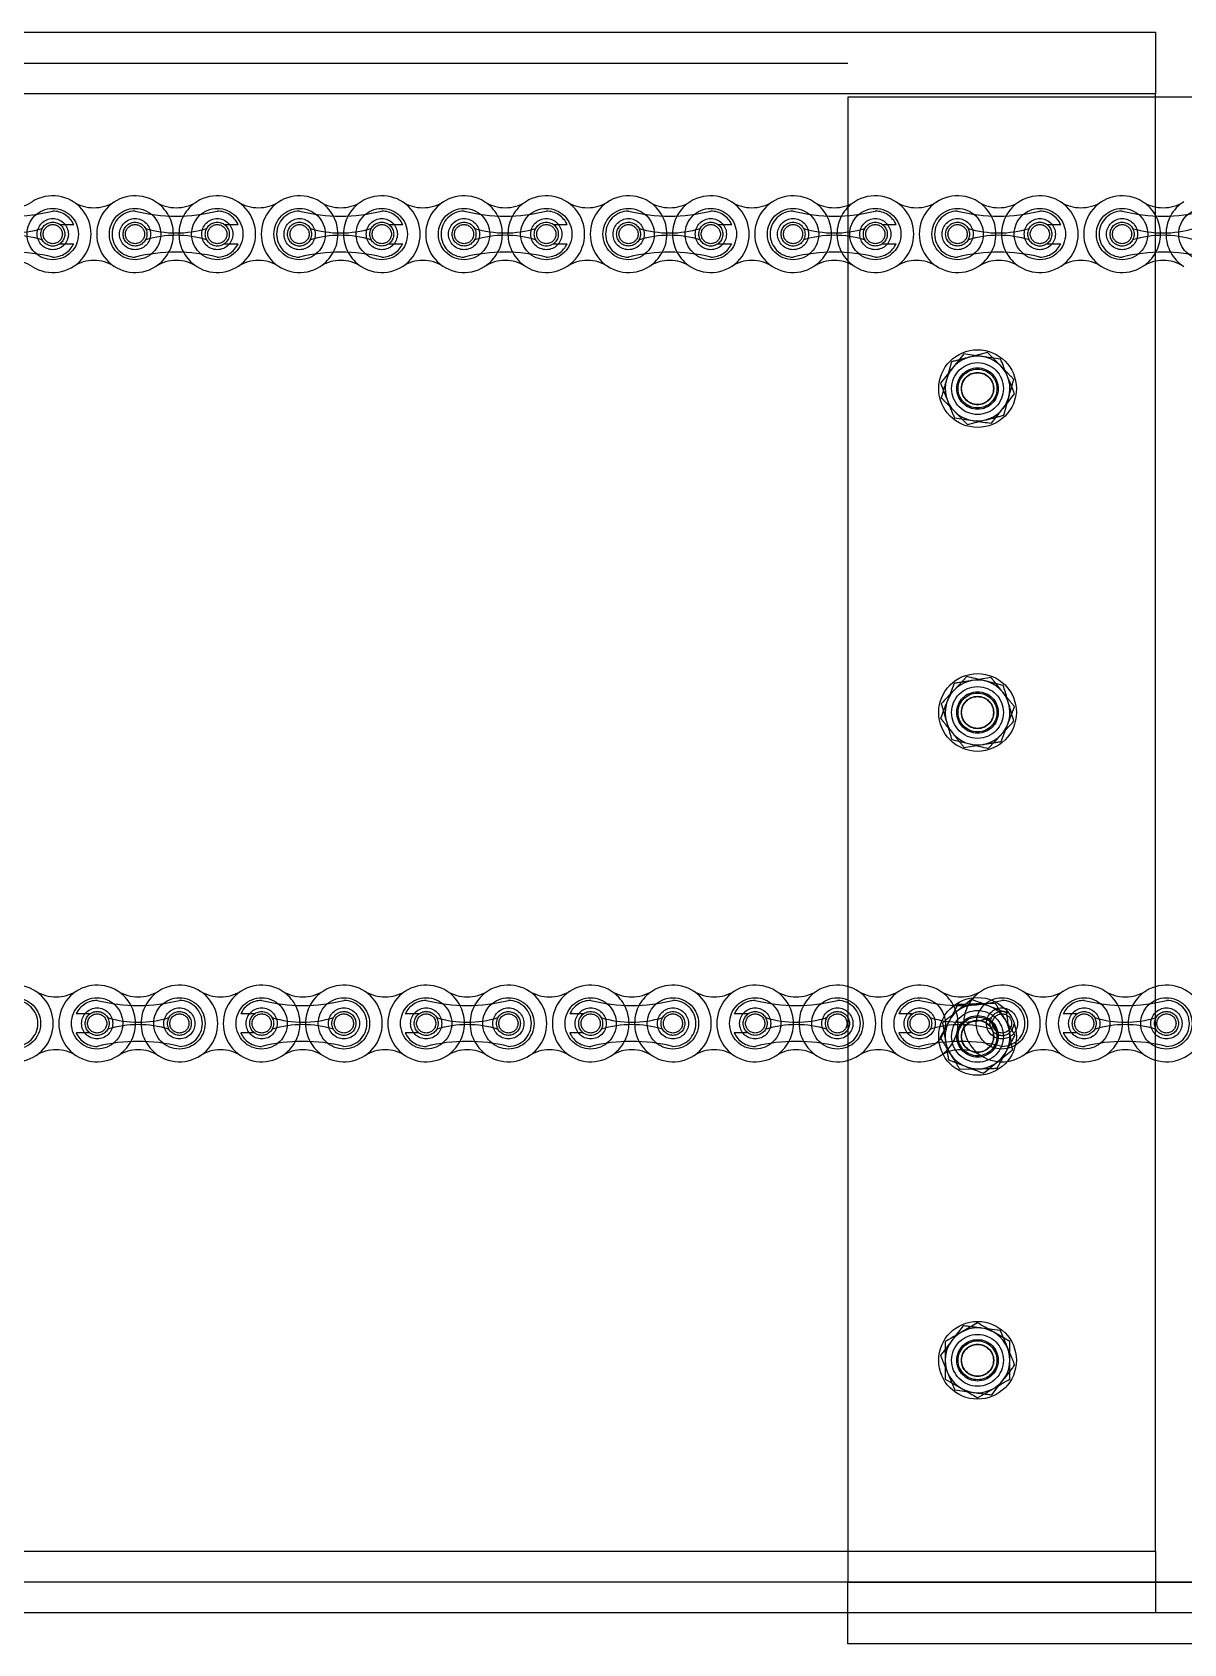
# Model space of a CAD drawing. Header units: metres. Extents: x 0 to 63075, y 0 to 44550.
# Drawn here: x 36643.6 to 36821.4, y 35017.5 to 35266.3 of the extents above; entities that cross this region are included whole.
import ezdxf

# ---------------------------------------------------------------- set-up
doc = ezdxf.new("R2010")
doc.units = ezdxf.units.M
doc.header["$LTSCALE"] = 75
doc.linetypes.add('HIDDEN2', pattern=[4.7625, 3.175, -1.5875])
for name, color, linetype in [('SDM', 7, 'Continuous'), ('SL4', 4, 'Continuous'), ('ST1', 7, 'HIDDEN2')]:
    doc.layers.add(name, color=color, linetype=linetype)

# ---------------------------------------------------------------- blocks, each defined once
blk = doc.blocks.new('A$Ce03ead7b')
at = {"layer": 'SL4'}
for p, q in [((285.02, 1725.35), (1004.76, 1725.35)), ((1004.76, 1725.35), (1004.76, 1715.83)), ((1004.76, 1715.83), (296.87, 1715.83)), ((957.26, 1715.35), (957.26, 1486.11)), ((1057.26, 1715.35), (957.26, 1715.35)), ((1004.76, 1715.35), (1004.76, 1715.83)), ((975.12, 1675.71), (973.33, 1673.44)), ((980.83, 1674.89), (977.98, 1675.3)), ((979.41, 1664.99), (981.19, 1667.26)), ((973.69, 1665.81), (976.55, 1665.4)), ((975.63, 1625.89), (973.64, 1623.8)), ((981.24, 1624.53), (978.43, 1625.21)), ((973.28, 1616.17), (976.09, 1615.49)), ((978.9, 1614.81), (980.89, 1616.9)), ((976.35, 1576.05), (974.11, 1574.23)), ((981.74, 1573.99), (979.04, 1575.02)), ((972.78, 1566.71), (975.48, 1565.68)), ((978.18, 1564.65), (980.42, 1566.47)), ((977.26, 1526.12), (974.76, 1524.68)), ((982.26, 1523.24), (979.76, 1524.68)), ((972.26, 1517.46), (974.76, 1516.02)), ((977.26, 1514.58), (979.76, 1516.02)), ((54.76, 1490.88), (957.26, 1490.88)), ((1057.26, 1486.11), (957.26, 1486.11)), ((957.26, 1476.59), (957.26, 1486.11)), ((957.26, 1481.35), (594.75, 1481.35)), ((1057.26, 1476.59), (957.26, 1476.59))]:
    blk.add_line(p, q, dxfattribs=at)
for centre, start, end in [((977.26, 1670.35), 81.7868, 141.7868), ((977.26, 1670.35), 21.7868, 81.7868), ((977.26, 1670.35), 141.7868, 201.7868), ((977.26, 1670.35), 321.7868, 21.7868), ((977.26, 1670.35), 201.7868, 261.7868), ((977.26, 1670.35), 261.7868, 321.7868), ((977.26, 1620.35), 76.4384, 136.4384), ((977.26, 1620.35), 16.4384, 76.4384), ((977.26, 1620.35), 136.4384, 196.4384), ((977.26, 1620.35), 316.4384, 16.4384), ((977.26, 1620.35), 196.4384, 256.4384), ((977.26, 1620.35), 256.4384, 316.4384), ((977.26, 1570.35), 69.1229, 129.1229), ((977.26, 1570.35), 9.1229, 69.1229), ((977.26, 1570.35), 129.1229, 189.1229), ((977.26, 1570.35), 309.1229, 9.1229), ((977.26, 1570.35), 189.1229, 249.1229), ((977.26, 1570.35), 249.1229, 309.1229), ((977.26, 1520.35), 60, 120), ((977.26, 1520.35), 120, 180), ((977.26, 1520.35), 0, 60), ((977.26, 1520.35), 180, 240), ((977.26, 1520.35), 300, 0), ((977.26, 1520.35), 240, 300)]:
    blk.add_arc(centre, 5, start, end, dxfattribs=at)
for points, knots in [([(977.98, 1675.3), (977.91, 1675.31), (976.94, 1675.45), (976, 1675.58), (975.12, 1675.71)], [0, 0, 0, 0, 0.0702006, 1, 1, 1, 1]), ([(981.91, 1672.21), (981.82, 1672.42), (981.46, 1673.32), (981.11, 1674.21), (980.83, 1674.89)], [0, 0, 0, 0, 0.231849, 1, 1, 1, 1]), ([(973.33, 1673.44), (973.29, 1673.39), (972.69, 1672.62), (972.1, 1671.87), (971.55, 1671.17)], [0, 0, 0, 0, 0.070201, 1, 1, 1, 1]), ([(982.98, 1669.53), (982.9, 1669.71), (982.55, 1670.58), (982.19, 1671.49), (981.91, 1672.21)], [0, 0, 0, 0, 0.2110008, 1, 1, 1, 1]), ([(971.55, 1671.17), (971.82, 1670.5), (972.17, 1669.61), (972.54, 1668.7), (972.62, 1668.49)], [0, 0, 0, 0, 0.768151, 1, 1, 1, 1]), ([(981.19, 1667.26), (981.23, 1667.31), (981.84, 1668.08), (982.43, 1668.83), (982.98, 1669.53)], [0, 0, 0, 0, 0.070201, 1, 1, 1, 1]), ([(972.62, 1668.49), (972.91, 1667.78), (973.27, 1666.87), (973.62, 1666), (973.69, 1665.81)], [0, 0, 0, 0, 0.7889992, 1, 1, 1, 1]), ([(976.55, 1665.4), (976.62, 1665.39), (977.58, 1665.25), (978.53, 1665.12), (979.41, 1664.99)], [0, 0, 0, 0, 0.070201, 1, 1, 1, 1]), ([(978.43, 1625.21), (978.37, 1625.23), (977.42, 1625.46), (976.49, 1625.68), (975.63, 1625.89)], [0, 0, 0, 0, 0.070201, 1, 1, 1, 1]), ([(982.06, 1621.76), (981.99, 1621.98), (981.72, 1622.92), (981.45, 1623.83), (981.24, 1624.53)], [0, 0, 0, 0, 0.231849, 1, 1, 1, 1]), ([(973.64, 1623.8), (973.59, 1623.75), (972.92, 1623.04), (972.26, 1622.35), (971.65, 1621.7)], [0, 0, 0, 0, 0.070201, 1, 1, 1, 1]), ([(971.65, 1621.7), (971.86, 1621), (972.13, 1620.09), (972.4, 1619.15), (972.47, 1618.94)], [0, 0, 0, 0, 0.768151, 1, 1, 1, 1]), ([(982.88, 1619), (982.82, 1619.19), (982.55, 1620.09), (982.28, 1621.03), (982.06, 1621.76)], [0, 0, 0, 0, 0.211001, 1, 1, 1, 1]), ([(972.47, 1618.94), (972.69, 1618.2), (972.96, 1617.26), (973.23, 1616.36), (973.28, 1616.17)], [0, 0, 0, 0, 0.788999, 1, 1, 1, 1]), ([(980.89, 1616.9), (980.93, 1616.95), (981.6, 1617.66), (982.26, 1618.35), (982.88, 1619)], [0, 0, 0, 0, 0.070201, 1, 1, 1, 1]), ([(976.09, 1615.49), (976.16, 1615.47), (977.1, 1615.24), (978.03, 1615.02), (978.9, 1614.81)], [0, 0, 0, 0, 0.0702006, 1, 1, 1, 1]), ([(979.04, 1575.02), (978.98, 1575.05), (978.07, 1575.39), (977.18, 1575.73), (976.35, 1576.05)], [0, 0, 0, 0, 0.070201, 1, 1, 1, 1]), ([(974.11, 1574.23), (974.05, 1574.19), (973.3, 1573.57), (972.56, 1572.97), (971.87, 1572.41)], [0, 0, 0, 0, 0.0702006, 1, 1, 1, 1]), ([(971.87, 1572.41), (971.98, 1571.69), (972.13, 1570.75), (972.29, 1569.78), (972.33, 1569.56)], [0, 0, 0, 0, 0.7681507, 1, 1, 1, 1]), ([(982.2, 1571.14), (982.16, 1571.37), (982.01, 1572.33), (981.86, 1573.27), (981.74, 1573.99)], [0, 0, 0, 0, 0.231849, 1, 1, 1, 1]), ([(982.66, 1568.29), (982.63, 1568.49), (982.48, 1569.42), (982.32, 1570.38), (982.2, 1571.14)], [0, 0, 0, 0, 0.211001, 1, 1, 1, 1]), ([(972.33, 1569.56), (972.45, 1568.8), (972.6, 1567.83), (972.75, 1566.9), (972.78, 1566.71)], [0, 0, 0, 0, 0.788999, 1, 1, 1, 1]), ([(980.42, 1566.47), (980.47, 1566.51), (981.23, 1567.13), (981.97, 1567.73), (982.66, 1568.29)], [0, 0, 0, 0, 0.070201, 1, 1, 1, 1]), ([(975.48, 1565.68), (975.54, 1565.65), (976.46, 1565.31), (977.35, 1564.97), (978.18, 1564.65)], [0, 0, 0, 0, 0.070201, 1, 1, 1, 1]), ([(979.76, 1524.68), (979.7, 1524.71), (978.86, 1525.2), (978.03, 1525.68), (977.26, 1526.12)], [0, 0, 0, 0, 0.0702006, 1, 1, 1, 1]), ([(974.76, 1524.68), (974.7, 1524.65), (973.86, 1524.16), (973.03, 1523.68), (972.26, 1523.24)], [0, 0, 0, 0, 0.070201, 1, 1, 1, 1]), ([(972.26, 1523.24), (972.26, 1522.51), (972.26, 1521.55), (972.26, 1520.58), (972.26, 1520.35)], [0, 0, 0, 0, 0.768151, 1, 1, 1, 1]), ([(982.26, 1520.35), (982.26, 1520.58), (982.26, 1521.55), (982.26, 1522.51), (982.26, 1523.24)], [0, 0, 0, 0, 0.2318493, 1, 1, 1, 1]), ([(972.26, 1520.35), (972.26, 1519.58), (972.26, 1518.6), (972.26, 1517.66), (972.26, 1517.46)], [0, 0, 0, 0, 0.788999, 1, 1, 1, 1]), ([(982.26, 1517.46), (982.26, 1517.66), (982.26, 1518.6), (982.26, 1519.58), (982.26, 1520.35)], [0, 0, 0, 0, 0.211001, 1, 1, 1, 1]), ([(979.76, 1516.02), (979.82, 1516.05), (980.67, 1516.54), (981.49, 1517.02), (982.26, 1517.46)], [0, 0, 0, 0, 0.070201, 1, 1, 1, 1]), ([(974.76, 1516.02), (974.82, 1515.99), (975.67, 1515.5), (976.49, 1515.02), (977.26, 1514.58)], [0, 0, 0, 0, 0.0702006, 1, 1, 1, 1])]:
    blk.add_open_spline(points, degree=3, knots=knots, dxfattribs=at)
at = {"layer": 'ST1'}
for p, q in [((4.76, 1720.59), (1004.76, 1720.59)), ((1004.76, 1715.83), (4.76, 1715.83)), ((1004.76, 1490.88), (1004.76, 1715.35)), ((835.58, 1695.67), (837.71, 1695.67)), ((860.98, 1695.67), (863.11, 1695.67)), ((886.38, 1695.67), (888.51, 1695.67)), ((911.78, 1695.67), (913.91, 1695.67)), ((937.18, 1695.67), (939.31, 1695.67)), ((962.58, 1695.67), (964.71, 1695.67)), ((987.98, 1695.67), (990.11, 1695.67)), ((835.58, 1692.71), (837.71, 1692.71)), ((860.98, 1692.71), (863.11, 1692.71)), ((886.38, 1692.71), (888.51, 1692.71)), ((911.78, 1692.71), (913.91, 1692.71)), ((937.18, 1692.71), (939.31, 1692.71)), ((962.58, 1692.71), (964.71, 1692.71)), ((987.98, 1692.71), (990.11, 1692.71)), ((973.23, 1674.48), (972.45, 1671.7)), ((978.82, 1675.91), (976.03, 1675.19)), ((981.3, 1666.22), (982.08, 1669)), ((975.7, 1664.79), (978.5, 1665.51)), ((973.63, 1624.84), (972.6, 1622.15)), ((979.34, 1625.74), (976.48, 1625.29)), ((980.89, 1615.86), (981.93, 1618.55)), ((975.19, 1614.96), (978.04, 1615.41)), ((974.23, 1575.27), (972.86, 1572.72)), ((980, 1575.43), (977.12, 1575.35)), ((840.22, 1573.83), (838.1, 1573.83)), ((865.62, 1573.83), (863.5, 1573.83)), ((891.02, 1573.83), (888.9, 1573.83)), ((916.42, 1573.83), (914.3, 1573.83)), ((941.82, 1573.83), (939.7, 1573.83)), ((967.22, 1573.83), (965.1, 1573.83)), ((979.32, 1571.66), (979.18, 1572.35)), ((992.62, 1573.83), (990.5, 1573.83)), ((840.22, 1570.88), (838.1, 1570.88)), ((865.62, 1570.88), (863.5, 1570.88)), ((891.02, 1570.88), (888.9, 1570.88)), ((916.42, 1570.88), (914.3, 1570.88)), ((941.82, 1570.88), (939.7, 1570.88)), ((967.22, 1570.88), (965.1, 1570.88)), ((992.62, 1570.88), (990.5, 1570.88)), ((980.29, 1565.43), (981.66, 1567.98)), ((974.52, 1565.27), (977.41, 1565.35)), ((975.05, 1525.68), (973.29, 1523.39)), ((980.78, 1524.93), (977.91, 1525.31)), ((973.75, 1515.77), (976.61, 1515.39)), ((979.47, 1515.02), (981.23, 1517.31)), ((4.76, 1490.88), (1004.76, 1490.88)), ((957.26, 1490.88), (1004.76, 1490.88)), ((1004.76, 1490.88), (1004.76, 1481.35)), ((1004.76, 1486.11), (4.76, 1486.11)), ((957.26, 1486.11), (1057.26, 1486.11)), ((1009.76, 1486.11), (1004.76, 1486.11)), ((1057.26, 1481.35), (957.26, 1481.35))]:
    blk.add_line(p, q, dxfattribs=at)
for centre, radius in [((834.48, 1694.19), 3.96), ((834.48, 1694.19), 2.4), ((847.18, 1694.19), 3.96), ((847.18, 1694.19), 2.4), ((859.88, 1694.19), 3.96), ((859.88, 1694.19), 2.4), ((872.58, 1694.19), 3.96), ((872.58, 1694.19), 2.4), ((885.28, 1694.19), 3.96), ((885.28, 1694.19), 2.4), ((897.98, 1694.19), 3.96), ((897.98, 1694.19), 2.4), ((910.68, 1694.19), 3.96), ((910.68, 1694.19), 2.4), ((923.38, 1694.19), 3.96), ((923.38, 1694.19), 2.4), ((936.08, 1694.19), 3.96), ((936.08, 1694.19), 2.4), ((948.78, 1694.19), 3.96), ((948.78, 1694.19), 2.4), ((961.48, 1694.19), 3.96), ((961.48, 1694.19), 2.4), ((974.18, 1694.19), 3.96), ((974.18, 1694.19), 2.4), ((986.88, 1694.19), 3.96), ((986.88, 1694.19), 2.4), ((999.58, 1694.19), 3.96), ((999.58, 1694.19), 2.4), ((1012.28, 1694.19), 3.96), ((834.48, 1694.19), 1.85), ((834.48, 1694.19), 1.48), ((847.18, 1694.19), 1.84), ((847.18, 1694.19), 1.48), ((859.88, 1694.19), 1.85), ((859.88, 1694.19), 1.48), ((872.58, 1694.19), 1.85), ((872.58, 1694.19), 1.48), ((885.28, 1694.19), 1.84), ((885.28, 1694.19), 1.48), ((897.98, 1694.19), 1.84), ((897.98, 1694.19), 1.48), ((910.68, 1694.19), 1.85), ((910.68, 1694.19), 1.48), ((923.38, 1694.19), 1.84), ((923.38, 1694.19), 1.48), ((936.08, 1694.19), 1.85), ((936.08, 1694.19), 1.48), ((948.78, 1694.19), 1.85), ((948.78, 1694.19), 1.48), ((961.48, 1694.19), 1.84), ((961.48, 1694.19), 1.48), ((974.18, 1694.19), 1.84), ((974.18, 1694.19), 1.48), ((986.88, 1694.19), 1.85), ((986.88, 1694.19), 1.48), ((999.58, 1694.19), 1.85), ((999.58, 1694.19), 1.48), ((977.26, 1670.35), 6), ((977.26, 1670.35), 4), ((977.26, 1670.35), 3.2), ((977.26, 1670.35), 3), ((977.26, 1670.35), 2.5), ((977.26, 1670.35), 2.45), ((977.26, 1620.35), 6), ((977.26, 1620.35), 4), ((977.26, 1620.35), 3.2), ((977.26, 1620.35), 3), ((977.26, 1620.35), 2.5), ((977.26, 1620.35), 2.45), ((828.63, 1572.35), 3.96), ((841.33, 1572.35), 3.96), ((841.33, 1572.35), 2.4), ((854.03, 1572.35), 3.96), ((854.03, 1572.35), 2.4), ((866.73, 1572.35), 3.96), ((866.73, 1572.35), 2.4), ((879.43, 1572.35), 3.96), ((879.43, 1572.35), 2.4), ((892.13, 1572.35), 3.96), ((892.13, 1572.35), 2.4), ((904.83, 1572.35), 3.96), ((904.83, 1572.35), 2.4), ((917.53, 1572.35), 3.96), ((917.53, 1572.35), 2.4), ((930.23, 1572.35), 3.96), ((930.23, 1572.35), 2.4), ((942.93, 1572.35), 3.96), ((942.93, 1572.35), 2.4), ((955.63, 1572.35), 3.96), ((955.63, 1572.35), 2.4), ((968.33, 1572.35), 3.96), ((968.33, 1572.35), 2.4), ((977.26, 1570.35), 6), ((981.03, 1572.35), 3.96), ((981.03, 1572.35), 2.4), ((993.73, 1572.35), 3.96), ((993.73, 1572.35), 2.4), ((1006.43, 1572.35), 3.96), ((1006.43, 1572.35), 2.4), ((841.33, 1572.35), 1.85), ((841.33, 1572.35), 1.48), ((854.03, 1572.35), 1.84), ((854.03, 1572.35), 1.48), ((866.73, 1572.35), 1.84), ((866.73, 1572.35), 1.48), ((879.43, 1572.35), 1.85), ((879.43, 1572.35), 1.48), ((892.13, 1572.35), 1.85), ((892.13, 1572.35), 1.48), ((904.83, 1572.35), 1.84), ((904.83, 1572.35), 1.48), ((917.53, 1572.35), 1.85), ((917.53, 1572.35), 1.48), ((930.23, 1572.35), 1.84), ((930.23, 1572.35), 1.48), ((942.93, 1572.35), 1.84), ((942.93, 1572.35), 1.48), ((955.63, 1572.35), 1.85), ((955.63, 1572.35), 1.48), ((968.33, 1572.35), 1.85), ((968.33, 1572.35), 1.48), ((977.26, 1570.35), 4), ((977.26, 1570.35), 3.2), ((977.26, 1570.35), 3), ((977.26, 1570.35), 2.5), ((977.26, 1570.35), 2.45), ((981.03, 1572.35), 1.48), ((993.73, 1572.35), 1.84), ((993.73, 1572.35), 1.48), ((1006.43, 1572.35), 1.85), ((1006.43, 1572.35), 1.48), ((977.26, 1520.35), 6), ((977.26, 1520.35), 4), ((977.26, 1520.35), 3.2), ((977.26, 1520.35), 3), ((977.26, 1520.35), 2.5), ((977.26, 1520.35), 2.45)]:
    blk.add_circle(centre, radius, dxfattribs=at)
for centre, radius, start, end in [((828.13, 1704.18), 5.92, 237.5667, 302.4333), ((834.48, 1694.19), 5.92, 237.5667, 122.4333), ((840.83, 1704.18), 5.92, 237.5667, 302.4333), ((847.18, 1694.19), 5.92, 57.5667, 302.4333), ((853.53, 1704.18), 5.92, 237.5667, 302.4333), ((847.18, 1694.19), 5.92, 302.4332, 57.5668), ((859.88, 1694.19), 5.92, 122.4332, 237.5668), ((859.88, 1694.19), 5.92, 237.5667, 122.4333), ((866.23, 1704.18), 5.92, 237.5667, 302.4333), ((872.58, 1694.19), 5.92, 57.5667, 302.4333), ((878.93, 1704.18), 5.92, 237.5667, 302.4333), ((872.58, 1694.19), 5.92, 302.4332, 57.5668), ((885.28, 1694.19), 5.92, 122.4332, 237.5668), ((885.28, 1694.19), 5.92, 237.5667, 122.4333), ((891.63, 1704.18), 5.92, 237.5667, 302.4333), ((897.98, 1694.19), 5.92, 57.5667, 302.4333), ((904.33, 1704.18), 5.92, 237.5667, 302.4333), ((897.98, 1694.19), 5.92, 302.4332, 57.5668), ((910.68, 1694.19), 5.92, 122.4332, 237.5668), ((910.68, 1694.19), 5.92, 237.5667, 122.4333), ((917.03, 1704.18), 5.92, 237.5667, 302.4333), ((923.38, 1694.19), 5.92, 57.5667, 302.4333), ((929.73, 1704.18), 5.92, 237.5667, 302.4333), ((923.38, 1694.19), 5.92, 302.4332, 57.5668), ((936.08, 1694.19), 5.92, 122.4332, 237.5668), ((936.08, 1694.19), 5.92, 237.5667, 122.4333), ((942.43, 1704.18), 5.92, 237.5667, 302.4333), ((948.78, 1694.19), 5.92, 57.5667, 302.4333), ((955.13, 1704.18), 5.92, 237.5667, 302.4333), ((948.78, 1694.19), 5.92, 302.4332, 57.5668), ((961.48, 1694.19), 5.92, 122.4332, 237.5668), ((961.48, 1694.19), 5.92, 237.5667, 122.4333), ((967.83, 1704.18), 5.92, 237.5667, 302.4333), ((974.18, 1694.19), 5.92, 57.5667, 302.4333), ((980.53, 1704.18), 5.92, 237.5667, 302.4333), ((974.18, 1694.19), 5.92, 302.4332, 57.5668), ((986.88, 1694.19), 5.92, 122.4332, 237.5668), ((986.88, 1694.19), 5.92, 237.5667, 122.4333), ((993.23, 1704.18), 5.92, 237.5667, 302.4333), ((999.58, 1694.19), 5.92, 57.5667, 302.4333), ((1005.93, 1704.18), 5.92, 237.5667, 302.4333), ((999.58, 1694.19), 5.92, 302.4332, 57.5668), ((1012.28, 1694.19), 5.92, 122.4332, 237.5668), ((828.13, 1723.29), 26.32, 256.0401, 283.9599), ((834.48, 1694.19), 3.55, 24.5534, 90), ((847.18, 1694.19), 3.55, 90, 270), ((853.53, 1723.29), 26.32, 256.0401, 283.9599), ((859.88, 1694.19), 3.55, 24.5534, 90), ((872.58, 1694.19), 3.55, 90, 270), ((878.93, 1723.29), 26.32, 256.0401, 283.9599), ((885.28, 1694.19), 3.55, 24.5534, 90), ((897.98, 1694.19), 3.55, 90, 270), ((904.33, 1723.29), 26.32, 256.0401, 283.9599), ((910.68, 1694.19), 3.55, 24.5534, 90), ((923.38, 1694.19), 3.55, 90, 270), ((929.73, 1723.29), 26.32, 256.0401, 283.9599), ((936.08, 1694.19), 3.55, 24.5534, 90), ((948.78, 1694.19), 3.55, 90, 270), ((955.13, 1723.29), 26.32, 256.0401, 283.9599), ((961.48, 1694.19), 3.55, 24.5534, 90), ((974.18, 1694.19), 3.55, 90, 270), ((980.53, 1723.29), 26.32, 256.0401, 283.9599), ((986.88, 1694.19), 3.55, 24.5534, 90), ((999.58, 1694.19), 3.55, 90, 270), ((1005.93, 1723.29), 26.32, 256.0401, 283.9599), ((828.13, 1710.54), 16.17, 252.993, 287.007), ((853.53, 1710.54), 16.17, 252.993, 287.007), ((878.93, 1710.54), 16.17, 252.993, 287.007), ((904.33, 1710.54), 16.17, 252.993, 287.007), ((929.73, 1710.54), 16.17, 252.993, 287.007), ((955.13, 1710.54), 16.17, 252.993, 287.007), ((980.53, 1710.54), 16.17, 252.993, 287.007), ((1005.93, 1710.54), 16.17, 252.993, 287.007), ((828.13, 1677.84), 16.17, 72.993, 107.007), ((834.48, 1694.19), 3.55, 270, 335.4466), ((853.53, 1677.84), 16.17, 72.993, 107.007), ((859.88, 1694.19), 3.55, 270, 335.4466), ((878.93, 1677.84), 16.17, 72.993, 107.007), ((885.28, 1694.19), 3.55, 270, 335.4466), ((904.33, 1677.84), 16.17, 72.993, 107.007), ((910.68, 1694.19), 3.55, 270, 335.4466), ((929.73, 1677.84), 16.17, 72.993, 107.007), ((936.08, 1694.19), 3.55, 270, 335.4466), ((955.13, 1677.84), 16.17, 72.993, 107.007), ((961.48, 1694.19), 3.55, 270, 335.4466), ((980.53, 1677.84), 16.17, 72.993, 107.007), ((986.88, 1694.19), 3.55, 270, 335.4466), ((1005.93, 1677.84), 16.17, 72.993, 107.007), ((828.13, 1665.09), 26.32, 76.0401, 103.9599), ((828.13, 1684.2), 5.92, 57.5667, 122.4333), ((840.83, 1684.2), 5.92, 57.5667, 122.4333), ((853.53, 1665.09), 26.32, 76.0401, 103.9599), ((853.53, 1684.2), 5.92, 57.5667, 122.4333), ((866.23, 1684.2), 5.92, 57.5667, 122.4333), ((878.93, 1665.09), 26.32, 76.0401, 103.9599), ((878.93, 1684.2), 5.92, 57.5667, 122.4333), ((891.63, 1684.2), 5.92, 57.5667, 122.4333), ((904.33, 1665.09), 26.32, 76.0401, 103.9599), ((904.33, 1684.2), 5.92, 57.5667, 122.4333), ((917.03, 1684.2), 5.92, 57.5667, 122.4333), ((929.73, 1665.09), 26.32, 76.0401, 103.9599), ((929.73, 1684.2), 5.92, 57.5667, 122.4333), ((942.43, 1684.2), 5.92, 57.5667, 122.4333), ((955.13, 1665.09), 26.32, 76.0401, 103.9599), ((955.13, 1684.2), 5.92, 57.5667, 122.4333), ((967.83, 1684.2), 5.92, 57.5667, 122.4333), ((980.53, 1665.09), 26.32, 76.0401, 103.9599), ((980.53, 1684.2), 5.92, 57.5667, 122.4333), ((993.23, 1684.2), 5.92, 57.5667, 122.4333), ((1005.93, 1665.09), 26.32, 76.0401, 103.9599), ((1005.93, 1684.2), 5.92, 57.5667, 122.4333), ((828.63, 1572.35), 5.92, 237.5667, 122.4333), ((834.98, 1582.35), 5.92, 237.5667, 302.4333), ((841.33, 1572.35), 5.92, 57.5667, 302.4333), ((847.68, 1582.35), 5.92, 237.5667, 302.4333), ((841.33, 1572.35), 5.92, 302.4332, 57.5668), ((854.03, 1572.35), 5.92, 122.4332, 237.5668), ((854.03, 1572.35), 5.92, 237.5667, 122.4333), ((860.38, 1582.35), 5.92, 237.5667, 302.4333), ((866.73, 1572.35), 5.92, 57.5667, 302.4333), ((873.08, 1582.35), 5.92, 237.5667, 302.4333), ((866.73, 1572.35), 5.92, 302.4332, 57.5668), ((879.43, 1572.35), 5.92, 122.4332, 237.5668), ((879.43, 1572.35), 5.92, 237.5667, 122.4333), ((885.78, 1582.35), 5.92, 237.5667, 302.4333), ((892.13, 1572.35), 5.92, 57.5667, 302.4333), ((898.48, 1582.35), 5.92, 237.5667, 302.4333), ((892.13, 1572.35), 5.92, 302.4332, 57.5668), ((904.83, 1572.35), 5.92, 122.4332, 237.5668), ((904.83, 1572.35), 5.92, 237.5667, 122.4333), ((911.18, 1582.35), 5.92, 237.5667, 302.4333), ((917.53, 1572.35), 5.92, 57.5667, 302.4333), ((923.88, 1582.35), 5.92, 237.5667, 302.4333), ((917.53, 1572.35), 5.92, 302.4332, 57.5668), ((930.23, 1572.35), 5.92, 122.4332, 237.5668), ((930.23, 1572.35), 5.92, 237.5667, 122.4333), ((936.58, 1582.35), 5.92, 237.5667, 302.4333), ((942.93, 1572.35), 5.92, 57.5667, 302.4333), ((949.28, 1582.35), 5.92, 237.5667, 302.4333), ((942.93, 1572.35), 5.92, 302.4332, 57.5668), ((955.63, 1572.35), 5.92, 122.4332, 237.5668), ((955.63, 1572.35), 5.92, 237.5667, 122.4333), ((961.98, 1582.35), 5.92, 237.5667, 302.4333), ((968.33, 1572.35), 5.92, 57.5667, 302.4333), ((974.68, 1582.35), 5.92, 237.5667, 302.4333), ((968.33, 1572.35), 5.92, 302.4332, 57.5668), ((981.03, 1572.35), 5.92, 122.4332, 236.7792), ((981.03, 1572.35), 5.92, 237.5667, 122.4333), ((987.38, 1582.35), 5.92, 237.5667, 302.4333), ((993.73, 1572.35), 5.92, 57.5667, 302.4333), ((1000.08, 1582.35), 5.92, 237.5667, 302.4333), ((993.73, 1572.35), 5.92, 302.4332, 57.5668), ((1006.43, 1572.35), 5.92, 122.4332, 237.5668), ((1006.43, 1572.35), 5.92, 237.5667, 122.4333), ((828.63, 1572.35), 3.55, 270, 90), ((841.33, 1572.35), 3.55, 90, 155.4466), ((847.68, 1601.45), 26.32, 256.0401, 283.9599), ((854.03, 1572.35), 3.55, 270, 90), ((866.73, 1572.35), 3.55, 90, 155.4466), ((873.08, 1601.45), 26.32, 256.0401, 283.9599), ((879.43, 1572.35), 3.55, 270, 90), ((892.13, 1572.35), 3.55, 90, 155.4466), ((898.48, 1601.45), 26.32, 256.0401, 283.9599), ((904.83, 1572.35), 3.55, 270, 90), ((917.53, 1572.35), 3.55, 90, 155.4466), ((923.88, 1601.45), 26.32, 256.0401, 283.9599), ((930.23, 1572.35), 3.55, 270, 90), ((942.93, 1572.35), 3.55, 90, 155.4466), ((949.28, 1601.45), 26.32, 256.0401, 283.9599), ((955.63, 1572.35), 3.55, 270, 90), ((968.33, 1572.35), 3.55, 90, 155.4466), ((974.68, 1601.45), 26.32, 256.0401, 283.9599), ((981.03, 1572.35), 3.55, 270, 90), ((993.73, 1572.35), 3.55, 90, 155.4466), ((1000.08, 1601.45), 26.32, 256.0401, 283.9599), ((1006.43, 1572.35), 3.55, 270, 90), ((847.68, 1588.71), 16.17, 252.993, 287.007), ((873.08, 1588.71), 16.17, 252.993, 287.007), ((898.48, 1588.71), 16.17, 252.993, 287.007), ((923.88, 1588.71), 16.17, 252.993, 287.007), ((949.28, 1588.71), 16.17, 252.993, 287.007), ((974.68, 1588.71), 16.17, 252.993, 287.007), ((981.03, 1572.35), 1.85, 60.4098, 180), ((1000.08, 1588.71), 16.17, 252.993, 287.007), ((841.33, 1572.35), 3.55, 204.5534, 270), ((847.68, 1556), 16.17, 72.993, 107.007), ((866.73, 1572.35), 3.55, 204.5534, 270), ((873.08, 1556), 16.17, 72.993, 107.007), ((892.13, 1572.35), 3.55, 204.5534, 270), ((898.48, 1556), 16.17, 72.993, 107.007), ((917.53, 1572.35), 3.55, 204.5534, 270), ((923.88, 1556), 16.17, 72.993, 107.007), ((942.93, 1572.35), 3.55, 204.5534, 270), ((949.28, 1556), 16.17, 72.993, 107.007), ((968.33, 1572.35), 3.55, 204.5534, 270), ((974.68, 1556), 16.17, 72.993, 107.007), ((981.03, 1572.35), 1.85, 214.9957, 354.336), ((993.73, 1572.35), 3.55, 204.5534, 270), ((1000.08, 1556), 16.17, 72.993, 107.007), ((834.98, 1562.36), 5.92, 57.5667, 122.4333), ((847.68, 1543.26), 26.32, 76.0401, 103.9599), ((847.68, 1562.36), 5.92, 57.5667, 122.4333), ((860.38, 1562.36), 5.92, 57.5667, 122.4333), ((873.08, 1543.26), 26.32, 76.0401, 103.9599), ((873.08, 1562.36), 5.92, 57.5667, 122.4333), ((885.78, 1562.36), 5.92, 57.5667, 122.4333), ((898.48, 1543.26), 26.32, 76.0401, 103.9599), ((898.48, 1562.36), 5.92, 57.5667, 122.4333), ((911.18, 1562.36), 5.92, 57.5667, 122.4333), ((923.88, 1543.26), 26.32, 76.0401, 103.9599), ((923.88, 1562.36), 5.92, 57.5667, 122.4333), ((936.58, 1562.36), 5.92, 57.5667, 122.4333), ((949.28, 1543.26), 26.32, 76.0401, 103.9599), ((949.28, 1562.36), 5.92, 57.5667, 122.4333), ((961.98, 1562.36), 5.92, 57.5667, 122.4333), ((974.68, 1543.26), 26.32, 76.0401, 103.9599), ((974.68, 1562.36), 5.92, 57.5667, 122.4333), ((987.38, 1562.36), 5.92, 57.5667, 122.4333), ((1000.08, 1543.26), 26.32, 76.0401, 103.9599), ((1000.08, 1562.36), 5.92, 57.5667, 122.4333)]:
    blk.add_arc(centre, radius, start, end, dxfattribs=at)
for points, knots in [([(976.03, 1675.19), (975.96, 1675.18), (975.02, 1674.94), (974.09, 1674.7), (973.23, 1674.48)], [0, 0, 0, 0, 0.070201, 1, 1, 1, 1]), ([(978.82, 1675.91), (978.99, 1675.73), (979.65, 1675.06), (980.33, 1674.36), (980.84, 1673.84)], [0, 0, 0, 0, 0.257551, 1, 1, 1, 1]), ([(972.45, 1671.7), (972.43, 1671.64), (972.17, 1670.7), (971.91, 1669.78), (971.67, 1668.92)], [0, 0, 0, 0, 0.070201, 1, 1, 1, 1]), ([(980.84, 1673.84), (981.02, 1673.65), (981.71, 1672.96), (982.37, 1672.27), (982.86, 1671.78)], [0, 0, 0, 0, 0.268634, 1, 1, 1, 1]), ([(982.08, 1669), (982.09, 1669.06), (982.36, 1670), (982.62, 1670.92), (982.86, 1671.78)], [0, 0, 0, 0, 0.070201, 1, 1, 1, 1]), ([(971.67, 1668.92), (971.84, 1668.75), (972.49, 1668.08), (973.18, 1667.38), (973.68, 1666.86)], [0, 0, 0, 0, 0.257551, 1, 1, 1, 1]), ([(973.68, 1666.86), (973.87, 1666.67), (974.55, 1665.97), (975.22, 1665.29), (975.7, 1664.79)], [0, 0, 0, 0, 0.268634, 1, 1, 1, 1]), ([(978.5, 1665.51), (978.56, 1665.52), (979.51, 1665.76), (980.43, 1666), (981.3, 1666.22)], [0, 0, 0, 0, 0.070201, 1, 1, 1, 1]), ([(976.48, 1625.29), (976.42, 1625.28), (975.45, 1625.13), (974.51, 1624.98), (973.63, 1624.84)], [0, 0, 0, 0, 0.070201, 1, 1, 1, 1]), ([(979.34, 1625.74), (979.49, 1625.55), (980.08, 1624.82), (980.69, 1624.06), (981.15, 1623.49)], [0, 0, 0, 0, 0.2575513, 1, 1, 1, 1]), ([(972.6, 1622.15), (972.57, 1622.08), (972.22, 1621.17), (971.88, 1620.28), (971.56, 1619.45)], [0, 0, 0, 0, 0.070201, 1, 1, 1, 1]), ([(981.15, 1623.49), (981.32, 1623.29), (981.93, 1622.53), (982.53, 1621.79), (982.97, 1621.25)], [0, 0, 0, 0, 0.268634, 1, 1, 1, 1]), ([(971.56, 1619.45), (971.71, 1619.26), (972.3, 1618.53), (972.92, 1617.77), (973.37, 1617.21)], [0, 0, 0, 0, 0.257551, 1, 1, 1, 1]), ([(981.93, 1618.55), (981.95, 1618.62), (982.3, 1619.53), (982.65, 1620.42), (982.97, 1621.25)], [0, 0, 0, 0, 0.070201, 1, 1, 1, 1]), ([(973.37, 1617.21), (973.54, 1617), (974.15, 1616.24), (974.75, 1615.5), (975.19, 1614.96)], [0, 0, 0, 0, 0.2686336, 1, 1, 1, 1]), ([(978.04, 1615.41), (978.11, 1615.42), (979.07, 1615.57), (980.02, 1615.72), (980.89, 1615.86)], [0, 0, 0, 0, 0.070201, 1, 1, 1, 1]), ([(977.12, 1575.35), (977.05, 1575.35), (976.08, 1575.32), (975.12, 1575.29), (974.23, 1575.27)], [0, 0, 0, 0, 0.0702006, 1, 1, 1, 1]), ([(980, 1575.43), (980.13, 1575.22), (980.63, 1574.42), (981.14, 1573.59), (981.52, 1572.97)], [0, 0, 0, 0, 0.257551, 1, 1, 1, 1]), ([(972.86, 1572.72), (972.83, 1572.66), (972.37, 1571.81), (971.91, 1570.97), (971.49, 1570.18)], [0, 0, 0, 0, 0.0702006, 1, 1, 1, 1]), ([(981.52, 1572.97), (981.66, 1572.75), (982.17, 1571.92), (982.67, 1571.11), (983.03, 1570.52)], [0, 0, 0, 0, 0.268634, 1, 1, 1, 1]), ([(971.49, 1570.18), (971.62, 1569.98), (972.11, 1569.18), (972.63, 1568.34), (973.01, 1567.73)], [0, 0, 0, 0, 0.257551, 1, 1, 1, 1]), ([(981.66, 1567.98), (981.7, 1568.04), (982.16, 1568.89), (982.61, 1569.73), (983.03, 1570.52)], [0, 0, 0, 0, 0.070201, 1, 1, 1, 1]), ([(973.01, 1567.73), (973.14, 1567.5), (973.66, 1566.67), (974.16, 1565.86), (974.52, 1565.27)], [0, 0, 0, 0, 0.268634, 1, 1, 1, 1]), ([(977.41, 1565.35), (977.47, 1565.35), (978.45, 1565.38), (979.4, 1565.41), (980.29, 1565.43)], [0, 0, 0, 0, 0.070201, 1, 1, 1, 1]), ([(977.91, 1525.31), (977.85, 1525.32), (976.88, 1525.44), (975.93, 1525.57), (975.05, 1525.68)], [0, 0, 0, 0, 0.070201, 1, 1, 1, 1]), ([(980.78, 1524.93), (980.87, 1524.71), (981.23, 1523.84), (981.6, 1522.94), (981.88, 1522.27)], [0, 0, 0, 0, 0.2575513, 1, 1, 1, 1]), ([(973.29, 1523.39), (973.25, 1523.34), (972.66, 1522.56), (972.08, 1521.81), (971.54, 1521.1)], [0, 0, 0, 0, 0.0702006, 1, 1, 1, 1]), ([(971.54, 1521.1), (971.63, 1520.88), (971.99, 1520.01), (972.37, 1519.11), (972.64, 1518.43)], [0, 0, 0, 0, 0.257551, 1, 1, 1, 1]), ([(981.88, 1522.27), (981.98, 1522.02), (982.36, 1521.12), (982.72, 1520.24), (982.99, 1519.6)], [0, 0, 0, 0, 0.268634, 1, 1, 1, 1]), ([(972.64, 1518.43), (972.74, 1518.19), (973.12, 1517.29), (973.48, 1516.41), (973.75, 1515.77)], [0, 0, 0, 0, 0.268634, 1, 1, 1, 1]), ([(981.23, 1517.31), (981.27, 1517.36), (981.87, 1518.14), (982.45, 1518.89), (982.99, 1519.6)], [0, 0, 0, 0, 0.070201, 1, 1, 1, 1]), ([(976.61, 1515.39), (976.68, 1515.38), (977.65, 1515.26), (978.59, 1515.13), (979.47, 1515.02)], [0, 0, 0, 0, 0.070201, 1, 1, 1, 1])]:
    blk.add_open_spline(points, degree=3, knots=knots, dxfattribs=at)

msp = doc.modelspace()

# ---------------------------------------------------------------- block references
at = {"layer": 'SDM'}
msp.add_blockref('A$Ce03ead7b', (35812.3, 33540.91), dxfattribs=at)

doc.saveas('drawing.dxf')
